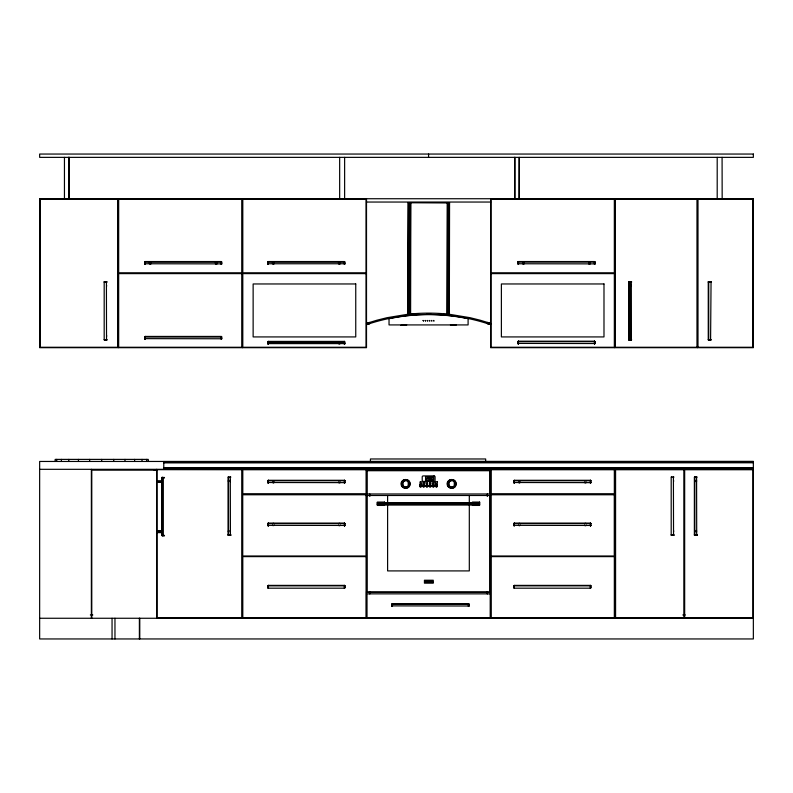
<?xml version="1.0" encoding="UTF-8"?>
<svg xmlns="http://www.w3.org/2000/svg" width="793" height="793" viewBox="0 0 793 793"><rect width="100%" height="100%" fill="white"/><g stroke="black" fill="none" stroke-linecap="round" stroke-linejoin="round"><path stroke-width="1.19" d="M104.785 340.088L104.19 339.731L104.19 282.011L104.785 281.654M228.671 535.295L228.087 534.938L228.087 477.217L228.671 476.861M408.127 202.75L449.591 202.958M629.404 340.088L628.819 339.731L628.819 282.011L629.404 281.654M671.79 535.295L671.195 534.938L671.195 477.217L671.79 476.861M694.955 535.295L694.371 534.938L694.371 477.217L694.955 476.861M708.843 340.088L708.258 339.731L708.258 282.011L708.843 281.654M408.088 314.286L408.326 202.582L407.88 314.454L415.453 314.315M408.246 314.286L408.484 202.582M408.435 314.286L408.682 202.582M408.673 314.286L408.92 202.582M408.94 314.286L409.188 202.582M409.238 314.286L409.485 202.582M409.555 314.286L409.803 202.582M409.892 314.286L410.14 202.582M410.249 314.286L410.487 202.582M410.605 314.296L410.843 202.582M446.974 314.474L447.222 202.76M447.321 314.474L447.569 202.77M447.658 314.474L447.906 202.77M447.976 314.474L448.223 202.77M448.273 314.484L448.521 202.77M448.541 314.484L448.788 202.77M448.779 314.484L449.026 202.78M448.977 314.484L449.225 202.78M449.244 314.494L449.383 202.78M449.344 314.662L449.562 202.79M425.861 582.409L425.881 581.289L427.001 581.289L427.001 582.409M427.705 582.409L427.724 581.289L428.478 581.289L428.478 582.409M429.548 582.409L429.568 581.289L429.955 582.409M430.668 582.409L430.678 581.289L431.432 581.289L431.432 582.409M432.135 582.409L432.155 581.289L432.572 582.409M429.568 482.56L429.519 483.314L430.678 483.314L429.568 481.837L430.292 481.837L430.123 482.56M401.179 483.879C400.961 478.169 410.288 478.169 410.07 483.879C410.288 489.588 400.961 489.588 401.179 483.879L402.031 483.879C410.804 497.707 410.804 470.051 402.031 483.879M447.222 483.879C447.004 478.169 456.322 478.169 456.114 483.879C456.322 489.588 447.004 489.588 447.222 483.879L448.065 483.879C456.847 470.051 456.847 497.707 448.065 483.879M487.18 323.594L487.348 322.394M487.606 323.722L487.774 322.533M488.032 323.851L488.191 322.662M488.438 323.97L488.597 322.781M488.825 324.089L488.984 322.9M489.182 324.198L489.34 323.009M489.499 324.297L489.668 323.108M489.787 324.387L489.945 323.197M490.024 324.456L490.183 323.266M490.213 324.515L490.371 323.326M490.461 324.595L490.629 323.405L480.409 320.273L470.13 317.706L449.403 314.276A190.181 190.181 0 0 0 407.731 314.276L387.004 317.706L376.715 320.273L366.505 323.405L366.663 324.595C406.492 311.064 450.632 311.064 490.461 324.595L490.51 323.366M145.268 261.541L145.268 264.347L145.268 261.541L221.227 261.541L221.227 264.347L221.693 263.762M145.268 336.43L145.268 339.235L145.268 336.43L221.227 336.43L221.227 339.235L221.693 338.641M267.965 480.885L268.43 480.29L344.38 480.29L344.846 480.885M267.965 523.707L268.43 523.112L344.38 523.112L344.846 523.707M267.965 585.977L268.43 585.383L344.38 585.383L344.846 585.977M268.361 261.541L268.361 264.347L268.361 261.541L344.311 261.541L344.311 264.347L344.777 263.881M268.361 341.396L268.361 344.202L268.361 341.396L344.311 341.396L344.311 344.202L344.777 343.736M344.846 482.511L344.38 483.096L344.38 480.29M344.846 525.333L344.38 525.918L344.38 523.112M344.846 587.593L344.38 588.188L268.43 588.188L267.965 587.593M391.99 604.256L392.446 603.671L468.405 603.671L468.871 604.256M517.998 262.136L518.463 261.541L594.423 261.541L594.889 262.136M468.405 603.671L468.405 606.476L468.871 605.882M517.998 341.783L518.463 341.188L594.423 341.188L594.889 341.783M513.933 480.885L514.399 480.29L590.349 480.29L590.815 480.885M513.933 523.707L514.399 523.112L590.349 523.112L590.815 523.707M513.933 585.977L514.399 585.383L590.349 585.383L590.815 585.977M594.423 261.541L594.423 264.347L594.889 263.762M594.423 341.188L594.423 343.993L594.889 343.399M590.815 482.511L590.349 483.096L590.349 480.29M590.815 525.333L590.349 525.918L590.349 523.112M590.815 587.593L590.349 588.188L514.399 588.188L513.933 587.593M144.812 262.136L221.693 262.136M144.812 337.025L221.693 337.025M267.895 262.136L344.777 262.136M267.895 341.991L344.777 341.862M344.777 263.762L267.895 263.762M344.777 343.607L267.895 343.607M161.693 530.517L161.693 477.703L162.287 477.346M164.032 535.761L164.498 535.434L161.693 535.434L161.693 532.975M230.297 535.295L230.882 534.938L228.087 534.938M710.469 281.654L711.053 282.011L710.587 340.068M673.406 535.295L674 534.938L671.195 534.938M696.581 535.295L697.166 534.938L694.371 534.938M404.47 488.171L404.688 487.358M406.551 480.409L406.769 479.587M450.513 488.171L450.731 487.358M452.595 480.409L452.813 479.587M267.895 342.328L344.777 342.328M419.606 485.851L420.568 484.89L421.252 485.177L421.252 486.535L420.568 486.813L419.606 485.851L421.529 485.851M422.788 485.851L423.065 485.177L424.424 485.177L424.711 485.851L423.749 486.813L422.788 485.851L424.711 485.851M425.96 485.851L426.921 484.89L427.605 485.177L427.605 486.535L426.921 486.813L425.96 485.851L427.883 485.851M429.142 485.851L429.419 485.177L430.777 485.177L431.065 485.851L430.103 486.813L429.142 485.851L431.065 485.851M432.314 485.851L432.601 485.177L433.959 485.177L434.237 485.851L433.275 486.813L432.314 485.851L434.237 485.851M435.496 485.851L435.773 485.177L437.131 485.177L437.419 485.851L436.457 486.813L435.496 485.851L437.419 485.851M106.619 286.233L106.619 285.331M106.619 336.41L106.619 335.508M228.315 480.836L228.721 480.3M228.315 531.013L228.721 530.477M673.624 481.44L673.624 480.538M694.599 480.836L695.005 480.3M673.624 531.617L673.624 530.715M694.599 531.013L695.005 530.477M403.399 487.735L403.825 487.001M407.424 480.766L407.85 480.033M449.443 487.735L449.869 487.001A3.598 3.598 0 0 1 449.869 480.766L449.443 480.033M453.467 480.766L453.883 480.033M708.724 281.674L708.724 340.068M221.673 263.881L144.812 263.762M221.673 338.77L144.812 338.641M267.984 480.756L344.826 480.756M267.984 523.578L344.826 523.578M267.984 585.849L344.826 585.849M344.826 482.63L267.965 482.511M344.826 525.452L267.965 525.333M518.027 262.007L594.859 262.007M518.027 341.654L594.859 341.654M392.01 604.137L468.851 604.137M594.859 263.881L517.998 263.762M513.953 480.756L590.795 480.756M594.859 343.528L517.998 343.399M513.953 523.578L590.795 523.578M468.851 606.011L391.99 605.882M513.953 585.849L590.795 585.849M590.795 482.63L513.933 482.511M590.795 525.452L513.933 525.333M106.411 340.088L106.996 339.731L104.19 339.731M631.03 340.088L631.615 339.731L628.819 339.731M429.241 478.595L429.241 476.92L429.241 480.429L429.241 478.754M431.085 478.595L431.085 476.92L431.085 480.429L431.085 478.754M431.709 478.595L431.709 476.92L431.709 480.429L431.709 478.754M433.563 478.595L433.563 476.92L433.563 480.429L433.563 478.754M402.477 487.021L403.082 486.426A3.598 3.598 0 0 0 409.109 484.771A3.598 3.598 0 0 0 404.648 480.419L404.47 479.587M408.167 481.341L408.762 480.736M419.894 486.535L421.252 485.177M423.065 486.535L424.424 485.177M426.247 486.535L427.605 485.177M429.419 486.535L430.777 485.177M432.601 486.535L433.959 485.177M435.773 486.535L437.131 485.177M448.521 487.021L449.125 486.426M454.211 481.341L454.805 480.736M366.713 592.173L490.213 592.173L490.213 495.486L366.713 495.486L366.713 592.173L490.213 592.173M366.713 470.556L490.213 470.556L490.213 493.98L366.713 493.98L366.713 470.556L490.213 470.556M230.248 481.678L230.248 480.3M230.248 531.855L230.248 530.477M630.98 286.471L630.98 285.093M630.98 336.648L630.98 335.27M696.532 481.678L696.532 480.3M696.532 531.855L696.532 530.477M149.332 262.186L151.146 262.186M151.146 263.712L150.442 264.119M215.349 262.186L216.856 261.918A1.19 1.19 0 0 1 217.173 262.186M272.415 262.186L274.229 262.186M274.229 263.712L273.535 264.119M338.442 262.186L339.939 261.918A1.19 1.19 0 0 1 340.256 262.186M272.415 342.041L273.119 341.634M338.442 342.041L339.146 341.634M522.518 262.186L524.342 262.186M524.342 263.712L523.638 264.119M272.485 480.935L274.299 480.935M274.299 482.461L273.595 482.868M272.485 523.757L273.189 523.35M273.981 525.541L274.299 525.283M588.545 262.186L590.051 261.918A1.19 1.19 0 0 1 590.359 262.186M338.512 480.935L340.009 480.667A1.19 1.19 0 0 1 340.326 480.935M338.512 523.757L339.216 523.35M518.453 480.935L520.267 480.935M520.267 482.461L519.564 482.868M518.453 523.757L519.157 523.35M520.267 525.283L519.564 525.69M584.481 480.935L585.977 480.667A1.19 1.19 0 0 1 586.295 480.935M584.481 523.757L585.175 523.35M401.773 486.109L402.507 485.683M408.742 482.085L409.475 481.658M447.817 486.109L448.551 485.683M454.776 482.085L455.519 481.658M106.53 340.068L106.411 281.654M162.159 477.366L162.287 535.781M629.285 281.674L629.285 340.068M228.553 476.88L228.553 535.275M631.149 340.068L631.03 281.654M230.416 535.275L230.297 476.861M694.837 476.88L694.837 535.275M673.535 535.275L673.406 476.861M696.7 535.275L696.581 476.861M401.327 485.029L402.15 484.81M409.099 482.947L409.922 482.729M447.371 485.029L448.194 484.81M455.142 482.947L455.955 482.729M630.683 340.088L630.683 281.654M162.624 477.346L162.624 535.781M117.998 199.142L39.908 199.142L39.908 347.265L117.998 347.265M615.021 199.142L697.216 199.142M697.681 199.142L753.162 199.142L753.162 347.265L697.681 347.265M366.505 202.046L490.629 202.046M366.088 272.792L242.797 272.792L242.797 199.142L366.088 199.142L366.088 347.265L242.797 347.265L242.797 273.615L366.088 273.615M491.036 272.792L614.337 272.792L614.337 199.142L491.036 199.142L491.036 347.265L614.337 347.265L614.337 273.615L491.036 273.615M104.389 281.723L106.996 282.011L104.19 282.011M629.008 281.723L631.615 282.011L628.819 282.011M708.446 281.723L710.865 282.011M104.22 281.902L106.976 281.902M628.839 281.902L631.595 281.902M708.278 281.902L711.034 281.902M708.258 282.011L711.053 282.011M400.643 325.338L406.73 324.922M708.258 339.731L711.053 339.731M104.279 339.939L106.906 339.939M628.908 339.939L631.525 339.939M708.347 339.939L710.964 339.939M104.517 340.068L106.678 340.068M629.136 340.068L631.297 340.068M708.575 340.068L710.736 340.068M615.021 347.265L697.216 347.265M163.774 461.576L753.35 461.496M753.35 461.685L163.774 461.744L753.35 461.903M163.774 462.081L753.35 461.982M163.774 462.269L753.35 462.17M163.774 462.378L753.35 462.378M163.774 462.587L753.35 462.488M163.774 462.696L753.35 462.696M163.774 468.078L753.35 468.078M163.774 468.187L753.35 468.187L163.774 468.395M163.774 468.504L753.35 468.504M163.774 468.604L753.35 468.693L163.774 468.871M163.774 468.95L753.35 469.03M163.774 469.089L753.35 469.149M39.65 469.317L753.35 469.317M153.426 469.664L241.964 469.734L241.964 617.846L156.736 617.846M156.974 470.15L91.78 470.15L91.78 618.262M228.176 477.009L230.862 477.108M671.284 477.009L673.981 477.108M694.46 477.009L697.146 477.108M161.782 477.495L164.498 477.703L161.693 477.703M161.713 477.594L164.478 477.594L163.903 477.346M156.736 481.024L162.436 481.024M156.736 481.321L162.436 481.321M156.736 481.638L162.436 481.638M156.736 481.926L162.436 481.926M156.736 482.164L162.436 482.164M156.736 482.322L162.436 482.382M409.218 483.879L410.07 483.879M449.869 487.001A3.598 3.598 0 0 0 455.261 483.879L456.114 483.879M377.329 502.703L479.596 502.703M377.329 502.841L479.596 502.841M377.329 503.218L479.596 503.218M377.329 503.743L479.596 503.743M377.329 504.269L479.596 504.269M377.329 504.655L479.596 504.655M377.329 504.794L479.596 504.794M156.736 530.804L162.436 530.755M156.736 530.963L162.436 530.963M156.736 531.201L162.436 531.201M156.736 531.498L162.436 531.498M156.736 531.816L162.436 531.816M156.736 532.103L162.436 532.103M156.736 532.351L162.436 532.351M228.106 535.047L230.862 535.047M671.225 535.047L673.981 535.047M694.39 535.047L697.146 535.047M228.275 535.225L230.694 535.225M671.393 535.225L673.812 535.225M694.559 535.225L696.978 535.225M161.693 535.434L164.478 535.543M161.713 535.543L164.31 535.711M433.275 582.409L433.256 580.238L424.433 580.238L424.433 583.152L433.275 583.152L433.256 582.409L424.77 582.409L424.79 581.289L425.147 582.409M90.352 614.952L92.831 614.952M682.813 614.952L685.291 614.952M39.65 618.262L753.35 618.262M426.366 314.365L431.214 314.395M443.337 314.454L445.765 314.464M518.027 261.868L518.463 264.347L518.463 261.541M517.998 343.528L518.463 343.993L518.463 341.188M344.311 341.396L344.757 343.875M267.984 482.63L268.43 483.096L268.43 480.29M267.984 525.452L268.43 525.918L268.43 523.112M392.01 606.011L392.446 606.476L392.446 603.671M447.371 482.729L448.194 482.947M455.142 484.81L455.955 485.029M401.327 482.729L402.15 482.947M409.099 484.81L409.922 485.029M523.221 264.119L522.518 263.712M273.119 264.119L272.415 263.712M150.036 264.119L149.332 263.712M339.553 341.634L339.939 341.773A1.19 1.19 0 0 1 340.256 342.041M273.535 341.634L274.229 342.041M519.157 482.868L518.453 482.461M585.591 523.35L585.977 523.489A1.19 1.19 0 0 1 586.295 523.757M519.564 523.35L520.267 523.757M519.157 525.69L518.453 525.283M273.189 482.868L272.485 482.461M339.622 523.35L340.009 523.489A1.19 1.19 0 0 1 340.326 523.757M273.595 523.35L274.299 523.757M273.189 525.69L272.485 525.283M513.953 482.63L514.399 483.096L514.399 480.29M513.953 525.452L514.399 525.918L514.399 523.112M447.817 481.658L448.551 482.085M454.776 485.683L455.519 486.109M401.773 481.658L402.507 482.085M408.742 485.683L409.475 486.109M588.545 263.712L588.862 263.97A1.19 1.19 0 0 0 590.359 263.712M338.442 263.712L338.76 263.97A1.19 1.19 0 0 0 340.256 263.712M584.481 482.461L584.788 482.719A1.19 1.19 0 0 0 586.295 482.461M584.481 525.283L584.788 525.541A1.19 1.19 0 0 0 586.295 525.283M215.349 263.712L215.666 263.97A1.19 1.19 0 0 0 217.173 263.712M338.512 482.461L338.829 482.719A1.19 1.19 0 0 0 340.326 482.461M338.512 525.283L338.829 525.541A1.19 1.19 0 0 0 340.326 525.283M695.005 481.678L694.599 481.143M695.005 531.855L694.599 531.32M228.721 481.678L228.315 481.143M228.721 531.855L228.315 531.32M448.521 480.736L449.125 481.341M454.211 486.426L454.805 487.021M435.773 485.177L437.131 486.535M432.601 485.177L433.959 486.535M429.419 485.177L430.777 486.535M426.247 485.177L427.605 486.535M423.065 485.177L424.424 486.535M419.894 485.177L421.252 486.535M402.477 480.736L403.082 481.341M408.167 486.426L408.762 487.021M453.467 487.001L453.883 487.735M403.399 480.033L403.825 480.766M407.424 487.001L407.85 487.735M450.513 479.587L450.731 480.409M452.595 487.358L452.813 488.171M406.551 487.358L406.769 488.171M369.786 322.394L369.944 323.594M369.36 322.533L369.518 323.722M368.933 322.662L369.102 323.851M368.527 322.781L368.695 323.97M368.14 322.9L368.309 324.089M367.783 323.009L367.952 324.198M367.466 323.108L367.625 324.297M367.179 323.197L367.347 324.387M366.941 323.266L367.109 324.456M366.753 323.326L366.782 324.555M752.934 199.142L752.934 347.265M722.086 157.361L722.165 198.736M717.199 157.361L717.199 198.736M697.909 199.142L697.909 347.265M697.493 198.736L697.493 347.681M697.077 199.142L697.077 347.265M615.16 199.142L615.16 347.265M614.744 198.736L614.744 347.681M614.744 469.317L614.744 618.262M594.859 261.868L594.859 264.029M594.859 341.515L594.859 343.676M594.691 261.631L594.691 264.257M594.691 341.277L594.691 343.904M594.562 261.571L594.562 264.327M594.562 341.218L594.562 343.974M590.726 480.489L590.726 482.907M590.726 523.311L590.726 525.729M590.726 585.571L590.726 587.99M590.626 480.38L590.626 483.006M590.626 523.202L590.626 525.828M590.626 585.472L590.626 588.099M590.498 480.32L590.498 483.076M590.498 523.142L590.498 525.898M590.498 585.403L590.498 588.168M590.349 585.383L590.349 588.188M518.325 261.571L518.325 264.327M518.325 341.218L518.325 343.974M518.196 261.631L518.196 264.257M518.196 341.277L518.196 343.904M518.027 341.515L518.027 343.676M514.994 157.361L514.994 198.736M514.598 157.361L514.598 198.736M514.399 585.383L514.399 588.188M514.122 480.38L514.122 483.006M514.122 523.202L514.122 525.828M514.122 585.472L514.122 588.099M514.023 480.489L514.023 482.907M514.023 523.311L514.023 525.729M514.023 585.571L514.023 587.99M490.629 198.736L490.629 347.681L753.35 347.681L753.35 198.736L39.65 198.736L39.65 347.681L366.505 347.681L366.505 198.736M490.629 469.317L490.629 618.262M490.005 470.764L490.005 493.98M490.005 495.486L490.005 591.975M487.318 493.999L487.318 496.468M487.318 591.509L487.318 593.977M485.663 461.457L485.663 458.978L370.43 458.978L370.43 461.457M469.307 495.486L469.307 570.91L387.608 570.91L387.608 495.486M468.851 603.988L468.851 606.149M468.673 603.76L468.673 606.387M468.544 603.691L468.544 606.447M456.421 324.922L450.404 324.922M451.663 479.438L451.663 480.28M451.663 487.477L451.663 488.329M436.457 484.89L436.457 486.813M433.275 484.89L433.275 486.813M430.103 484.89L430.103 486.813M428.567 154.05L428.567 157.361M426.921 484.89L426.921 486.813M423.749 484.89L423.749 486.813M420.568 484.89L420.568 486.813M405.619 479.438L405.619 480.28M405.619 487.477L405.619 488.329M392.307 603.691L392.307 606.447M392.079 603.86L392.079 606.278M369.816 493.999L369.816 496.468M369.816 591.509L369.816 593.977M366.921 470.764L366.921 493.98M366.921 495.486L366.921 591.975M366.505 493.999L366.505 496.468M366.505 591.509L366.505 618.262M344.757 261.868L344.757 264.029M344.757 480.489L344.757 482.907M344.757 525.729L344.757 523.311L344.658 525.828M344.757 585.571L344.757 587.99M344.628 157.361L344.628 198.736M344.588 261.631L344.588 264.257M344.588 341.486L344.588 344.112M344.658 480.38L344.658 483.006M344.658 585.472L344.658 588.099M344.459 261.571L344.459 264.327M344.459 341.416L344.459 344.182M344.529 480.32L344.529 483.076M344.529 523.142L344.529 525.898M344.529 585.403L344.529 588.168M344.38 585.383L344.38 588.188M339.662 157.361L339.662 198.736M268.43 585.383L268.43 588.188M268.282 480.32L268.282 483.076M268.282 523.142L268.282 525.898M268.282 585.403L268.282 588.168M268.212 261.571L268.212 264.327M268.212 341.416L268.212 344.182M268.153 480.38L268.153 483.006M268.153 523.202L268.153 525.828M268.153 585.472L268.153 588.099M267.984 261.74L267.984 264.158M267.984 341.585L267.984 344.003M268.054 480.489L268.054 482.907M268.054 523.311L268.054 525.729M268.054 585.571L268.054 587.99M242.38 198.736L242.38 347.681M242.38 469.317L242.38 618.262M221.673 261.868L221.673 264.029M221.673 336.757L221.673 338.918M221.495 261.631L221.495 264.257M221.495 336.519L221.495 339.146M221.366 261.571L221.366 264.327M221.366 336.46L221.366 339.216M163.774 461.476L163.774 469.297M163.1 477.366L163.1 535.761M156.905 470.15L156.974 618.262M156.736 469.317L156.736 618.262M148.261 461.457L148.261 459.385L55.163 459.385L55.163 461.457M146.675 459.385L146.675 461.457M145.129 261.571L145.129 264.327M145.129 336.46L145.129 339.216M144.901 261.74L144.901 264.158M144.901 336.629L144.901 339.047M142.016 459.385L142.016 461.457M139.776 618.262L139.776 638.95M139.38 618.262L139.38 638.95M134.622 459.385L134.622 461.457M124.987 459.385L124.987 461.457M118.256 198.736L118.256 347.681M117.85 199.142L117.85 347.265M114.965 618.262L114.965 638.95M113.756 459.385L113.756 461.457M112.051 618.262L112.051 638.95M101.712 459.385L101.712 461.457M91.364 469.317L91.364 618.262M89.668 459.385L89.668 461.457M78.438 459.385L78.438 461.457M69.08 157.361L69.08 198.736M68.991 157.361L68.991 198.736M68.743 157.361L68.743 198.736M68.803 459.385L68.803 461.457M64.451 157.361L64.451 198.736M61.398 459.385L61.398 461.457M56.749 459.385L56.749 461.457M40.066 199.142L40.066 347.265M339.939 343.825A1.19 1.19 0 0 1 338.76 343.825M403.112 486.456A3.598 3.598 0 0 1 404.648 480.419M449.869 480.766A3.598 3.598 0 0 1 455.261 483.879M430.302 483.334L429.965 484.632L430.302 483.334M420.726 483.671L420.359 484.642L420.726 483.671M426.644 483.611L426.614 484.692L428.091 485.851L426.921 487.021L425.752 485.851L426.971 483.621L425.93 483.353L425.891 482.243L427.348 481.876L427.705 483.353L426.644 483.611M433.275 483.69L433.602 484.612L433.275 483.69M423.115 320.471L423.541 320.927L423.115 320.471M425.197 320.471L425.613 320.927L425.197 320.471M427.268 320.471L427.695 320.927L427.268 320.471M429.34 320.471L429.766 320.927L429.34 320.471M431.412 320.471L431.838 320.927L431.412 320.471M433.484 320.471L433.91 320.927L433.484 320.471M419.745 485.029L419.745 486.684L421.4 486.684L421.4 485.029L419.745 485.029M420.161 485.445L420.161 486.258L420.974 486.258L420.974 485.445L420.161 485.445M422.917 485.029L422.917 486.684L424.572 486.684L424.572 485.029L422.917 485.029M423.343 485.445L423.343 486.258L424.156 486.258L424.156 485.445L423.343 485.445M426.515 485.445L426.515 486.258L427.328 486.258L427.328 485.445L426.515 485.445M429.271 485.029L429.271 486.684L430.926 486.684L430.926 485.029L429.271 485.029M429.697 485.445L429.697 486.258L430.51 486.258L430.51 485.445L429.697 485.445M432.453 485.029L432.453 486.684L434.108 486.684L434.108 485.029L432.453 485.029M432.869 485.445L432.869 486.258L433.682 486.258L433.682 485.445L432.869 485.445M435.625 485.029L435.625 486.684L437.28 486.684L437.28 485.029L435.625 485.029M436.051 485.445L436.051 486.258L436.864 486.258L436.864 485.445L436.051 485.445M425.583 476.92L425.583 478.595L425.583 476.92M425.583 478.754L425.583 480.429L425.583 478.754M426.208 478.754L426.208 480.429L426.208 478.754M428.061 476.92L428.061 478.595L428.061 476.92M403.726 481.073L402.983 481.748L402.983 486.01L404.628 487.12L407.523 486.694L408.256 486.01L408.256 481.748L406.611 480.637L403.726 481.073M449.77 481.073L449.026 481.748L449.026 486.01L450.672 487.12L453.566 486.694L454.3 486.01L454.3 481.748L452.654 480.637L449.77 481.073M426.535 476.652L427.972 476.841L426.535 476.652M426.535 478.486L427.972 478.675L426.535 478.486M429.568 476.652L431.005 476.841L429.568 476.652M426.535 480.31L427.972 480.508L426.535 480.31M432.046 476.652L433.474 476.841L432.046 476.652M429.568 480.31L431.005 480.508L429.568 480.31M432.046 480.31L433.474 480.508L432.046 480.31M395.588 317.458L389.036 318.717L389.036 324.922L468.098 324.922L468.098 318.717C444.298 313.701 419.547 313.255 395.588 317.458M421.083 481.837L420.012 481.896L420.012 483.651L421.083 483.651L421.083 481.837M434.049 475.899L423.244 475.929A1.031 1.031 0 0 0 422.213 476.97L422.213 480.38A1.031 1.031 0 0 0 423.244 481.41L434.049 481.41A1.031 1.031 0 0 0 435.079 480.38L435.079 476.93A1.031 1.031 0 0 0 434.049 475.899M753.35 154.05L39.65 154.05L39.65 157.361L753.35 157.361L753.35 154.05M241.964 199.142L118.672 199.142L118.672 272.792L241.964 272.792L241.964 199.142M241.964 273.615L118.672 273.615L118.672 347.265L241.964 347.265L241.964 273.615M355.75 283.963L253.136 283.963L253.136 336.926L355.75 336.926L355.75 283.963M603.988 283.963L501.384 283.963L501.384 336.926L603.988 336.926L603.988 283.963M753.35 461.457L39.65 461.457L39.65 638.95L753.35 638.95L753.35 461.457M366.088 469.734L242.797 469.734L242.797 493.732L366.088 493.732L366.088 469.734M614.337 469.734L491.036 469.734L491.036 493.732L614.337 493.732L614.337 469.734M683.844 469.734L615.576 469.734L615.576 617.846L683.844 617.846L683.844 469.734M752.934 469.734L684.666 469.734L684.666 617.846L752.934 617.846L752.934 469.734M434.009 481.857L432.175 481.857L432.175 483.651L434.009 483.651L434.009 481.857M437.3 481.817L435.436 481.817L435.436 483.651L437.3 483.651L437.3 481.817M424.394 482.203L422.917 482.203L422.917 483.671L424.394 483.671L424.394 482.203M436.556 484.573L436.209 483.651L436.556 484.573M366.029 494.763L242.737 494.763L242.737 556.002L366.029 556.002L366.029 494.763M614.278 494.763L490.976 494.763L490.976 556.002L614.278 556.002L614.278 494.763M384.476 502.078L377.329 502.078L377.329 505.419L384.476 505.419L384.476 502.078M479.596 502.078L472.45 502.078L472.45 505.419L479.596 505.419L479.596 502.078M162.436 532.5L156.736 532.5L162.436 532.559M366.088 556.617L242.797 556.617L242.797 617.846L366.088 617.846L366.088 556.617M614.337 556.617L491.036 556.617L491.036 617.846L614.337 617.846L614.337 556.617M490.213 593.858L366.921 593.858L366.921 617.846L490.213 617.846L490.213 593.858M519.227 198.736L519.227 157.361L519.137 198.736"/></g></svg>
